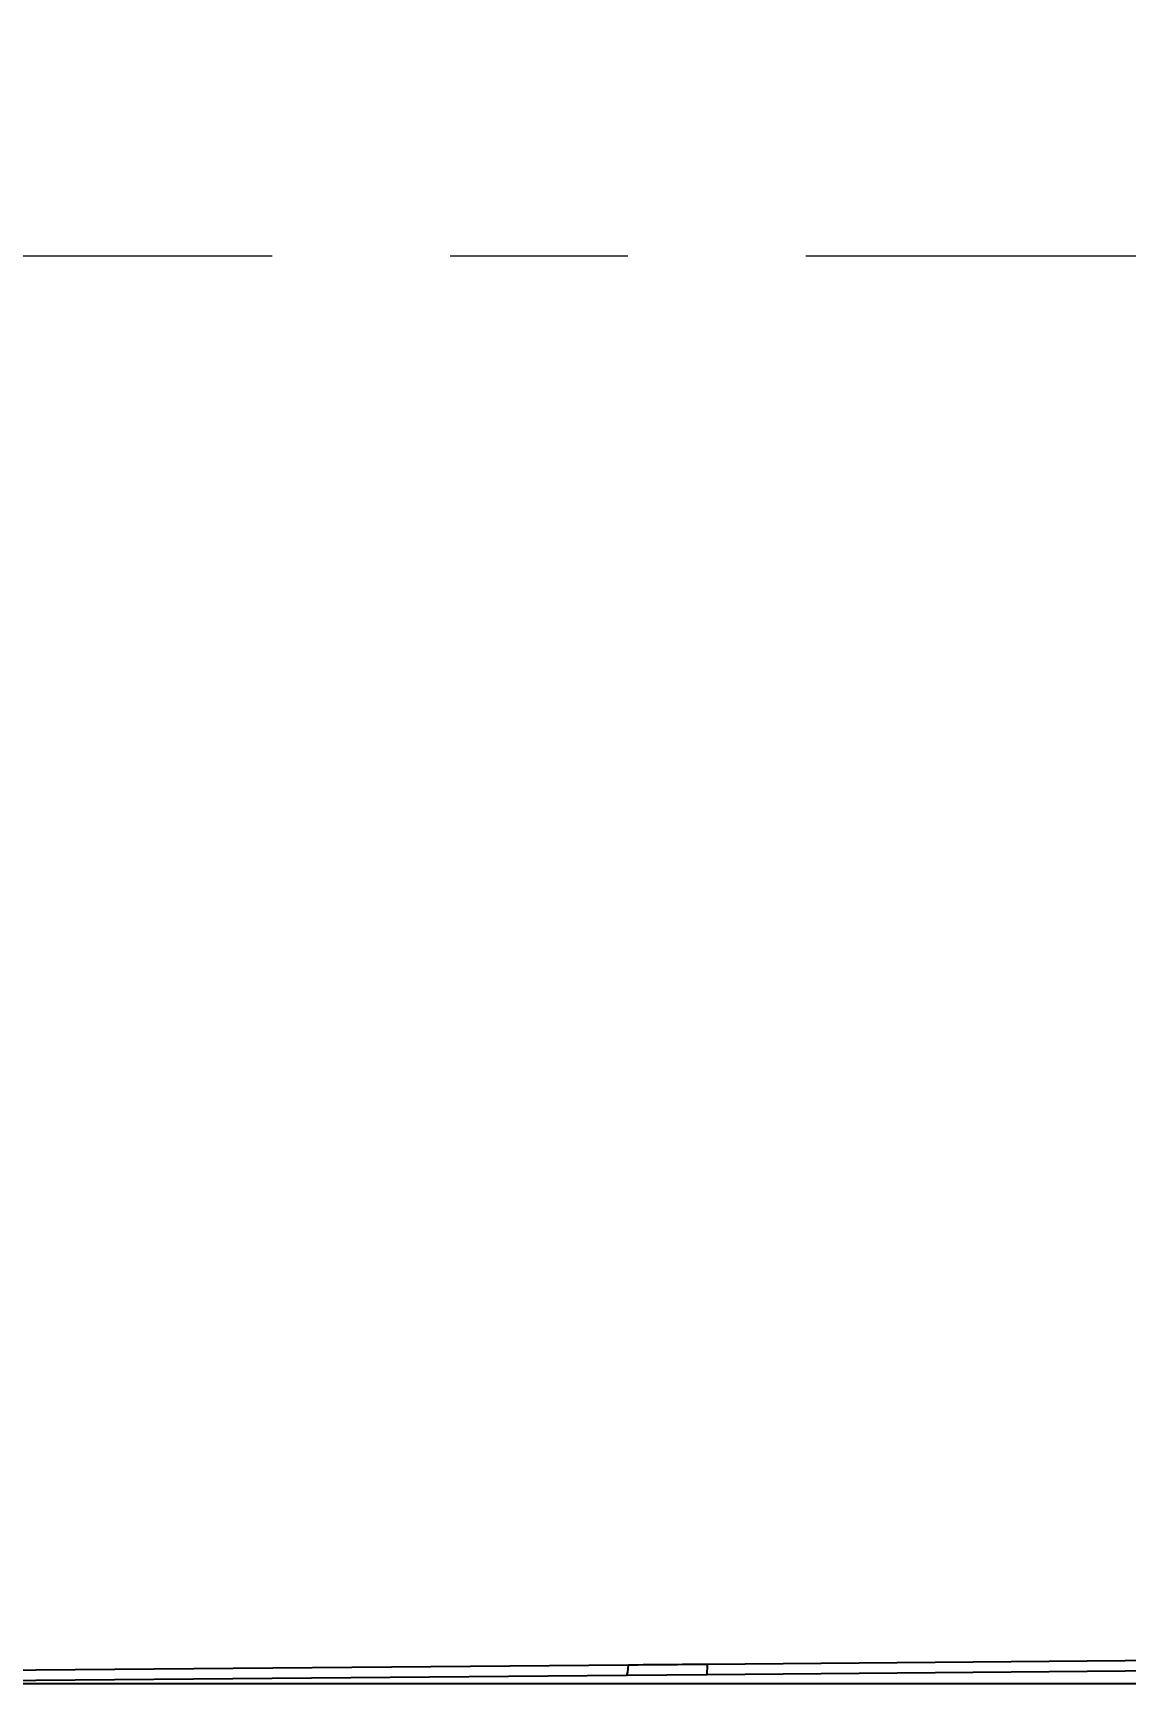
# Model space of a CAD drawing. Extents: x 612 to 6849, y -547 to 2005.
# Drawn here: x 4536.4 to 4690, y 1023.6 to 1255.8 of the extents above; entities that cross this region are included whole.
import ezdxf

# ---------------------------------------------------------------- set-up
doc = ezdxf.new("R2010")
doc.units = 0
doc.header["$LTSCALE"] = 20
doc.header["$MEASUREMENT"] = 0
doc.linetypes.add('CENTER', pattern=[2, 1.25, -0.25, 0.25, -0.25])
doc.layers.get('0').update_dxf_attribs({"linetype": 'CONTINUOUS'})
doc.layers.get('DEFPOINTS').update_dxf_attribs({"linetype": 'CONTINUOUS'})
doc.layers.add('1', color=7, linetype='CONTINUOUS')
doc.styles.get("Standard").update_dxf_attribs({"font": 'NanumGothic.ttf'})
doc.dimstyles.get("Standard").update_dxf_attribs({"dimtxt": 2.7, "dimasz": 2.5, "dimexe": 1.5, "dimexo": 1.5, "dimgap": 1.5, "dimtad": 1, "dimdec": 0, "dimlfac": 10, "dimzin": 0, "dimdsep": 46, "dimtxsty": 'Standard', "dimcen": 0, "dimclrt": 2, "dimadec": 0, "dimazin": 0, "dimtfac": 1, "dimtdec": 0, "dimtmove": 0, "dimatfit": 3, "dimfxl": 0, "dimtolj": 1, "dimtzin": 0, "dimarcsym": 0})

# ---------------------------------------------------------------- blocks, each defined once
blk = doc.blocks.new('*D30')
at = {"color": 3, "lineweight": -2}
for p, q in [((4232.56, 1225.97), (4232.56, 1556.3)), ((4947.71, 1225.97), (4947.71, 1556.3)), ((4252.56, 1551.3), (4927.71, 1551.3))]:
    blk.add_line(p, q, dxfattribs=at)
at = {"color": 3}
for points in [[(4252.56, 1554.64), (4252.56, 1547.97), (4232.56, 1551.3)], [(4927.71, 1554.64), (4927.71, 1547.97), (4947.71, 1551.3)]]:
    blk.add_solid(points, dxfattribs=at)
at = {"layer": 'DEFPOINTS', "color": 0}
for p in [(4947.71, 1551.3), (4232.56, 1224.47), (4947.71, 1224.47)]:
    blk.add_point(p, dxfattribs=at)
at = {"color": 2, "insert": (4599.5, 1577.46), "char_height": 30, "attachment_point": 5}
blk.add_mtext('\\A1;715', dxfattribs=at)
blk = doc.blocks.new('*D28')
at = {"color": 3, "lineweight": -2}
for p, q in [((4494.33, 1425.2), (5062.7, 1425.2)), ((5057.7, 1405.2), (5057.7, 1250.69)), ((5057.7, 1043.74), (5057.7, 1198.25)), ((4494.33, 1023.74), (5062.7, 1023.74))]:
    blk.add_line(p, q, dxfattribs=at)
at = {"color": 3}
for points in [[(5054.37, 1405.2), (5061.03, 1405.2), (5057.7, 1425.2)], [(5054.37, 1043.74), (5061.03, 1043.74), (5057.7, 1023.74)]]:
    blk.add_solid(points, dxfattribs=at)
at = {"layer": 'DEFPOINTS', "color": 0}
for p in [(4492.83, 1425.2), (4492.83, 1023.74), (5057.7, 1023.74)]:
    blk.add_point(p, dxfattribs=at)
at = {"color": 2, "insert": (5057.7, 1224.47), "char_height": 30, "attachment_point": 5}
blk.add_mtext('\\A1;400', dxfattribs=at)

msp = doc.modelspace()

# ---------------------------------------------------------------- linework, layer by layer
at = {"layer": '1', "color": 1, "linetype": 'CENTER', "lineweight": 0, "ltscale": 5}
msp.add_line((4970.02, 1224.47), (4224.82, 1224.47), dxfattribs=at)
at = {"layer": '1', "color": 7, "linetype": 'Continuous'}
for p, q in [((4631.19, 1026.45), (4893.26, 1028.7)), ((4471.41, 1025.05), (4620.09, 1026.35)), ((4893.22, 1027.2), (4631.16, 1024.95)), ((4619.85, 1024.85), (4482.09, 1023.65)), ((4631.16, 1024.95), (4619.85, 1024.85))]:
    msp.add_line(p, q, dxfattribs=at)
for centre, ratio, end_param in [((4619.83, 1026.35), 0.173642, 1.569281), ((4631.14, 1026.45), 0.034898, 1.570492)]:
    msp.add_ellipse(centre, major_axis=(0.01, -1.5), ratio=ratio, start_param=0, end_param=end_param, dxfattribs=at)
msp.add_open_spline([(4620.09, 1026.35), (4623.76, 1026.38), (4627.47, 1026.42), (4631.19, 1026.45)], degree=3, dxfattribs=at)

# ---------------------------------------------------------------- dimensions: what is measured, and where the dimension line sits
dim = msp.add_linear_dim(base=(4947.71, 1551.3), p1=(4232.56, 1224.47), p2=(4947.71, 1224.47), dimstyle='Standard', override={"dimtxt": 30, "dimasz": 20, "dimexe": 5, "dimgap": 10, "dimlfac": 1, "dimzin": 12, "dimclrd": 3, "dimclre": 3, "dimazin": 2, "dimarcsym": 1})
dim.commit()
dim.dimension.update_dxf_attribs({"geometry": '*D30', "text_midpoint": (4599.5, 1551.3), "dimtype": 160})
dim = msp.add_linear_dim(base=(5057.7, 1023.74), p1=(4492.83, 1425.2), p2=(4492.83, 1023.74), angle=90, text='400', dimstyle='Standard', override={"dimtxt": 30, "dimasz": 20, "dimexe": 5, "dimgap": 10, "dimtih": 1, "dimtoh": 1, "dimlfac": 1, "dimzin": 12, "dimclrd": 3, "dimclre": 3, "dimazin": 2, "dimarcsym": 1})
dim.commit()
dim.dimension.update_dxf_attribs({"geometry": '*D28', "text_midpoint": (5057.7, 1224.47)})

doc.saveas('drawing.dxf')
